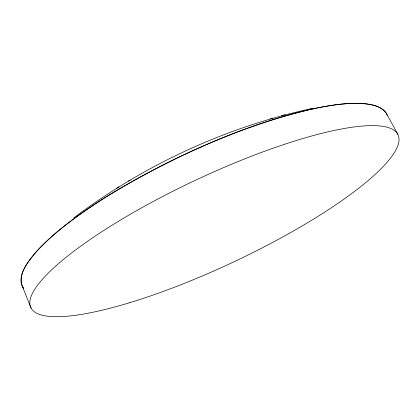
<?xml version="1.0" encoding="UTF-8"?>
<svg xmlns="http://www.w3.org/2000/svg" width="420" height="420" viewBox="0 0 420 420"><rect width="100%" height="100%" fill="white"/><g stroke="black" fill="none" stroke-linecap="round" stroke-linejoin="round"><path stroke-width="0.63" d="M73.857 217.838C143.871 165.212 225.419 127.176 311.099 108.701M116.786 188.097L118.876 186.847M128.383 181.115L130.106 180.085M269.971 118.907L272.947 118.083M281.62 115.647L284.944 114.723M314.097 108.607C331.648 105.052 349.708 101.955 367.642 104.097C375.097 105.257 384.237 107.704 387.282 115.448M309.913 109.127L313.966 108.633C239.295 126.016 168.625 158.492 103.525 198.587C79.16 214.289 54.978 231.068 35.48 252.725C28.04 261.928 17.378 274.197 22.575 286.839L31.117 308.201M22.575 286.839L23.273 287.81M23.452 288.414C18.165 280.859 22.381 271.21 26.665 264.253C34.482 252.2 45.071 242.282 55.87 232.927C93.345 201.863 136.127 177.902 179.797 156.739C224.511 135.77 270.905 117.495 319.399 107.468C334.168 104.706 349.225 102.511 364.282 103.635C371.999 104.517 380.693 106.029 385.865 112.424L397.824 134.347M129.822 302.652A202.934 45.087 -25.2 0 0 398.822 137.209A202.934 45.087 -25.2 0 0 114.597 223.65A202.934 45.087 -25.2 0 0 129.822 302.652"/></g></svg>
